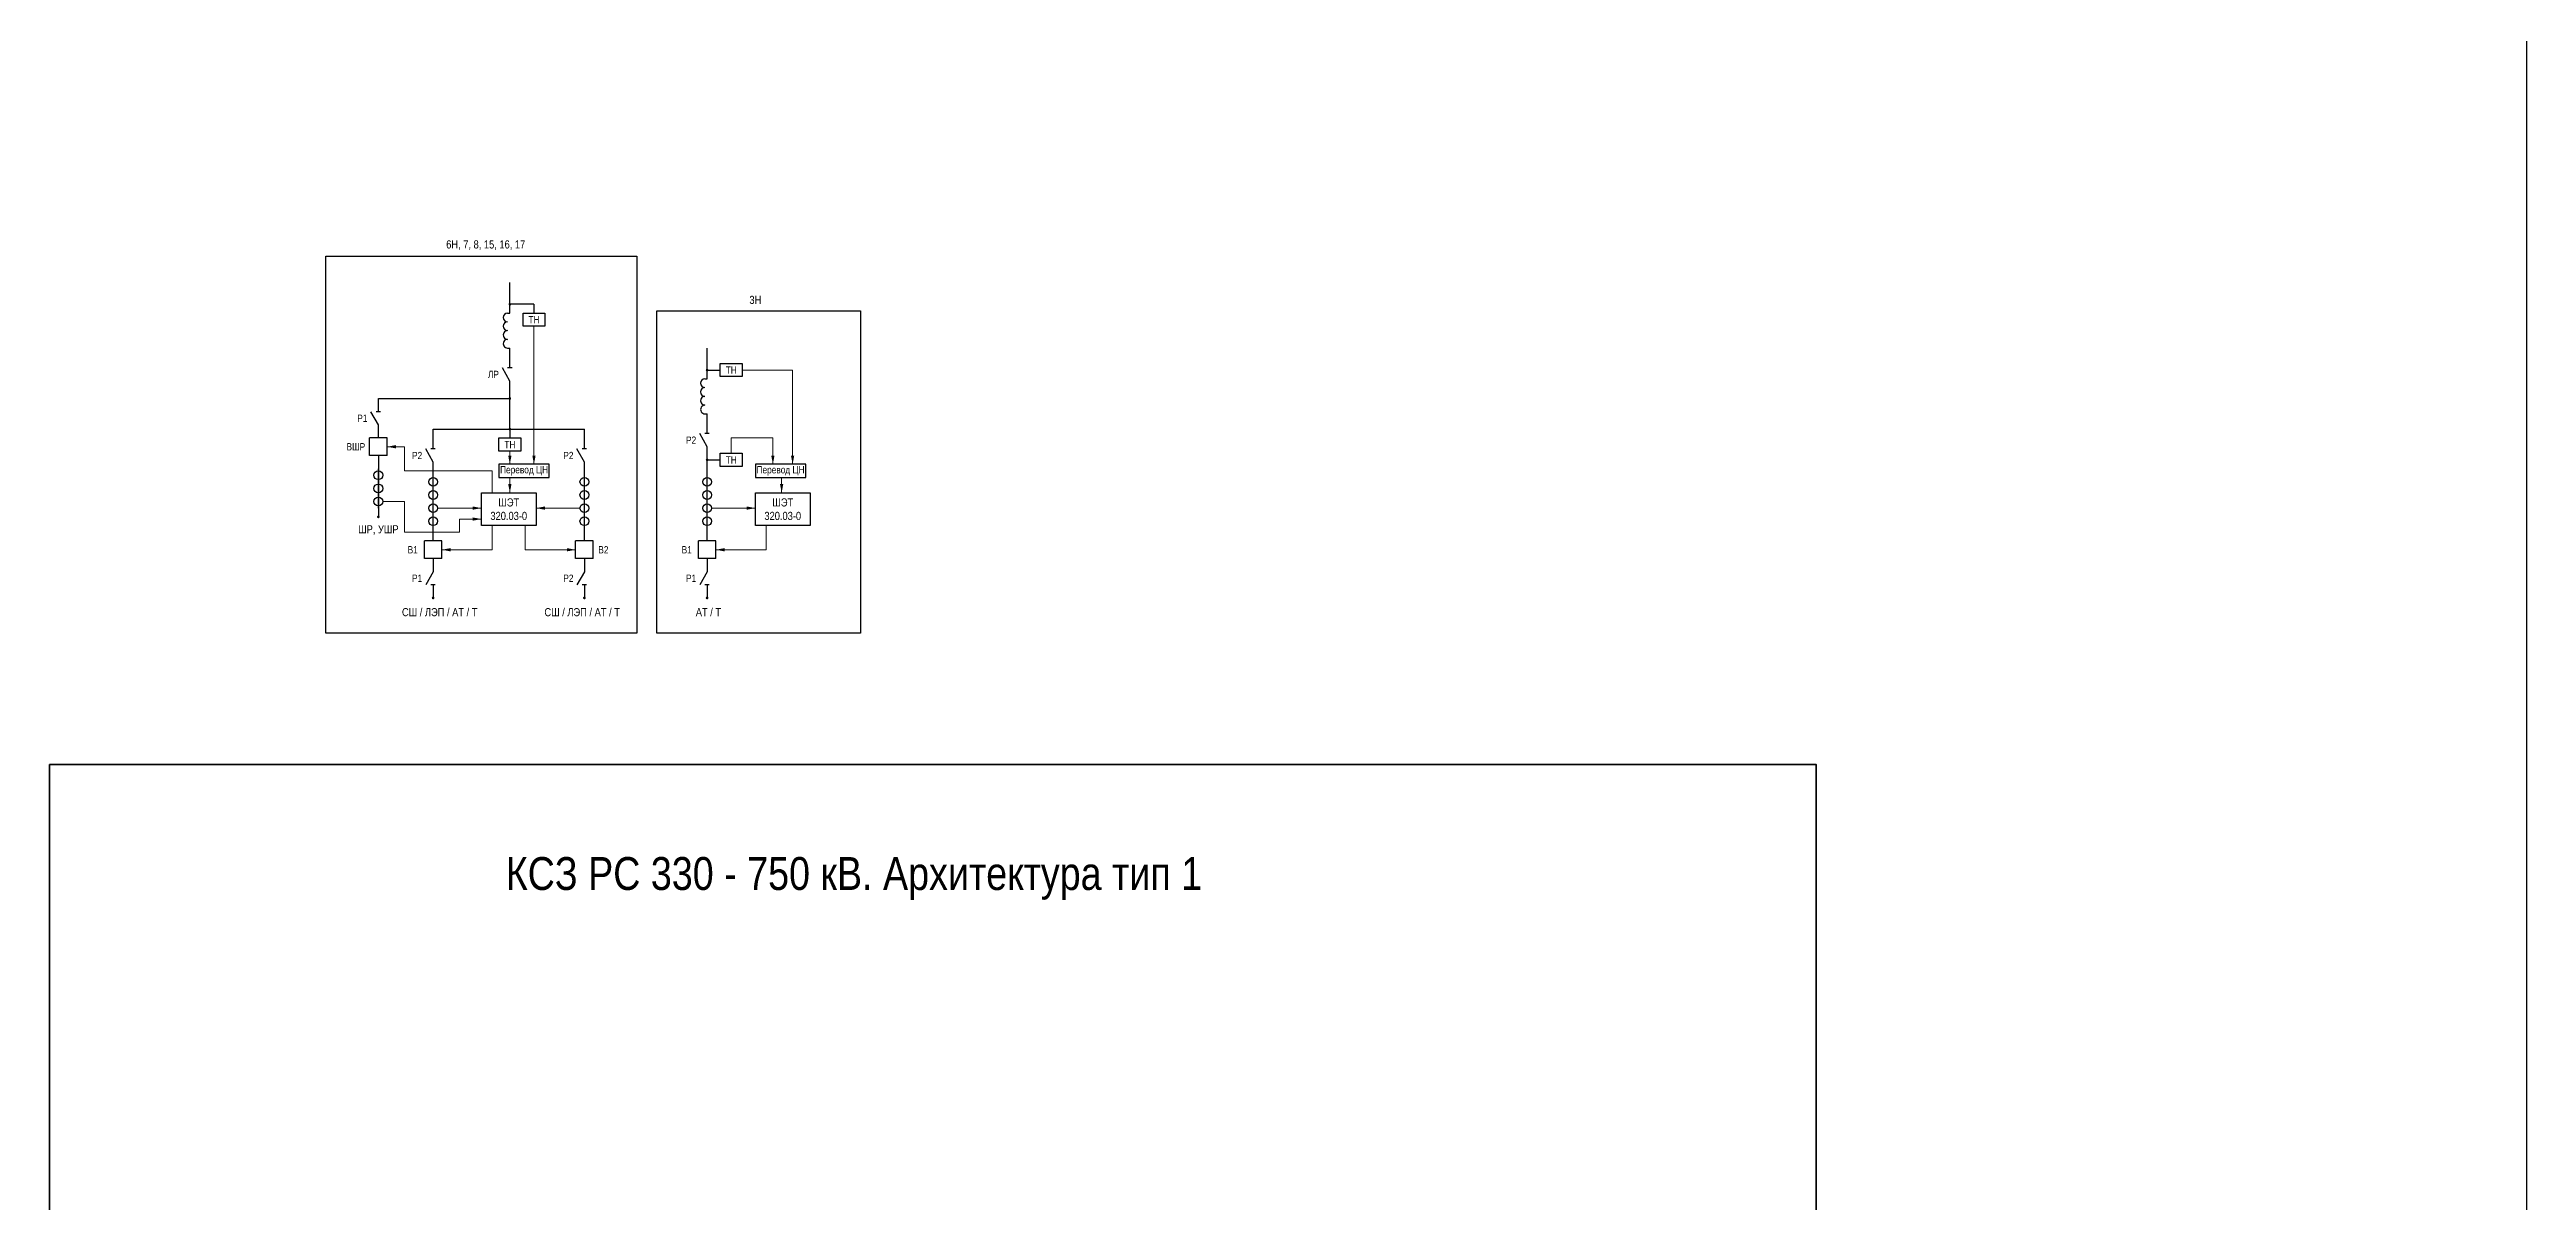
# Model space of a CAD drawing. Header units: millimetres. Extents: x -14593 to 14732, y -17400 to 5232.
# Drawn here: x 4995 to 6125, y -12123 to -11598 of the extents above; entities that cross this region are included whole.
import ezdxf
from ezdxf.enums import TextEntityAlignment as Align

# ---------------------------------------------------------------- set-up
doc = ezdxf.new("R2010")
doc.units = ezdxf.units.MM
doc.layers.add('Основная', color=7, linetype='Continuous', lineweight=30)
doc.layers.add('Тонкая', color=7, linetype='Continuous', lineweight=18)
doc.layers.add('Рамка', color=8, linetype='Continuous', lineweight=35, plot=False)
doc.styles.add('Narrow', font='ARIALN.TTF')
doc.styles.add('Вывод', font='tahoma.ttf', dxfattribs={"height": 2.5})
doc.styles.add('Компонент', font='ARIALN.TTF', dxfattribs={"height": 3.5})

# ---------------------------------------------------------------- blocks, each defined once
blk = doc.blocks.new('*U80')
at = {"color": 0, "linetype": 'ByBlock'}
for p, q in [((0, 0), (-8, 0)), ((-8, -8), (-8, 0)), ((0, -8), (0, 0)), ((0, -8), (-8, -8))]:
    blk.add_line(p, q, dxfattribs=at)
at = {"layer": 'Основная', "style": 'Компонент'}
blk.add_attdef('ОУ', text='', height=3.5, dxfattribs=at).set_placement((-15, -3), align=Align.MIDDLE_CENTER)
blk = doc.blocks.new('*U18')
at = {"color": 0, "linetype": 'ByBlock'}
blk.add_line((0, 0), (6, 3.4), dxfattribs=at)
blk = doc.blocks.new('*U10')
at = {"color": 0}
blk.add_line((0, -1), (0, 1), dxfattribs=at)
blk = doc.blocks.new('*U79')
at = {"color": 0, "linetype": 'ByBlock'}
for p, q in [((0, 3), (0, 9)), ((0, -9), (0, -3))]:
    blk.add_line(p, q, dxfattribs=at)
at = {"color": 0, "linetype": 'ByBlock', "ltscale": 0.25, "rotation": 89.99999999999999}
for name, p in [('*U18', (0, -3)), ('*U10', (0, 3))]:
    blk.add_blockref(name, p, dxfattribs=at)
at = {"layer": 'Основная'}
for tag, height, style, p in [('ОУ', 3.5, 'Компонент', (-12, 0)), ('В1', 2.5, 'Вывод', (2, 7)), ('В2', 2.5, 'Вывод', (2, -7))]:
    blk.add_attdef(tag, text='', height=height, dxfattribs=dict(at, style=style)).set_placement(p, align=Align.MIDDLE_CENTER)
blk = doc.blocks.new('*U81')
at = {"color": 0, "linetype": 'ByBlock'}
for p, q in [((0, 9), (0, 3)), ((0, -3), (0, -9))]:
    blk.add_line(p, q, dxfattribs=at)
at = {"color": 0, "linetype": 'ByBlock', "ltscale": 0.25, "xscale": -1, "rotation": 90}
for name, p in [('*U18', (0, 3)), ('*U10', (0, -3))]:
    blk.add_blockref(name, p, dxfattribs=at)
at = {"layer": 'Основная'}
for tag, height, style, p in [('ОУ', 3.5, 'Компонент', (-12, 0)), ('В2', 2.5, 'Вывод', (2, 7)), ('В1', 2.5, 'Вывод', (2, -7))]:
    blk.add_attdef(tag, text='', height=height, dxfattribs=dict(at, style=style)).set_placement(p, align=Align.MIDDLE_CENTER)
blk = doc.blocks.new('*U86')
at = {"linetype": 'ByBlock'}
blk.add_circle((0, 0), 2, dxfattribs=at)
at = {"layer": 'Основная', "color": 0, "linetype": 'ByBlock', "lineweight": -2}
blk.add_line((0, -3), (0, 3), dxfattribs=at)
at = {"layer": 'Основная', "linetype": 'ByBlock', "style": 'Компонент'}
blk.add_attdef('ОУ', text='', height=3.5, dxfattribs=at).set_placement((-6, 0), align=Align.MIDDLE_CENTER)
blk = doc.blocks.new('*U83')
at = {"ltscale": 0.25}
for p, q in [((0, 8), (1, 8)), ((0, -8), (1, -8))]:
    blk.add_line(p, q, dxfattribs=at)
for centre, major_axis, start_param, end_param in [((0, -2), (-2, 0), 4.712389, 7.853982), ((0, 6), (0, -2), 3.141593, 6.283185), ((0, 2), (0, -2), 3.141593, 6.283185), ((0, -6), (-2, 0), 4.712389, 7.853982)]:
    blk.add_ellipse(centre, major_axis=major_axis, ratio=1, start_param=start_param, end_param=end_param, dxfattribs=at)
at = {"layer": 'Основная'}
for tag, height, style, p in [('ОУ', 3.5, 'Компонент', (-6, 0)), ('В1', 2.5, 'Вывод', (5, 6)), ('В2', 2.5, 'Вывод', (5, -6))]:
    blk.add_attdef(tag, text='', height=height, dxfattribs=dict(at, style=style)).set_placement(p, align=Align.MIDDLE_CENTER)

msp = doc.modelspace()

# ---------------------------------------------------------------- linework, layer by layer
at = {"layer": 'Основная'}
for points in [[(6125, 1546), (6125, -16118)], [(5205, -11718), (5205, -11704)], [(5216, -11714), (5205, -11714)], [(5216, -11714), (5216, -11718)], [(5205, -11737), (5205, -11734)], [(5295, -11748), (5295, -11734)], [(5295, -11744), (5301, -11744)], [(5145, -11757), (5205, -11757)], [(5205, -11771), (5205, -11755)], [(5170, -11774), (5170, -11771)], [(5170, -11771), (5239, -11771)], [(5205, -11771), (5205, -11775)], [(5239, -11774), (5239, -11771)], [(5295, -11767), (5295, -11764)], [(5145, -11783), (5145, -11811)], [(5295, -11785), (5301, -11785)], [(5295, -11792), (5295, -11785)], [(5170, -11822), (5170, -11816)], [(5239, -11822), (5239, -11816)], [(5295, -11822), (5295, -11816)]]:
    msp.add_lwpolyline(points, dxfattribs=at)
at = {"layer": 'Основная', "color": 3}
for points in [[(5121, -11692), (5263, -11692), (5263, -11864), (5121, -11864)], [(5272, -11717), (5365, -11717), (5365, -11864), (5272, -11864)]]:
    msp.add_lwpolyline(points, close=True, dxfattribs=at)
at = {"layer": 'Основная', "ltscale": 0.25, "const_width": 0.6}
for points in [[(5204.7, -11714, 1), (5205.3, -11714, 1)], [(5204.7, -11714, 1), (5205.3, -11714, 1)], [(5294.7, -11744, 1), (5295.3, -11744, 1)], [(5294.7, -11744, 1), (5295.3, -11744, 1)], [(5204.7, -11757, 1), (5205.3, -11757, 1)], [(5204.7, -11757, 1), (5205.3, -11757, 1)], [(5204.7, -11771, 1), (5205.3, -11771, 1)], [(5204.7, -11771, 1), (5205.3, -11771, 1)], [(5294.7, -11785, 1), (5295.3, -11785, 1)], [(5294.7, -11785, 1), (5295.3, -11785, 1)], [(5144.7, -11811, 1), (5145.3, -11811, 1)], [(5169.7, -11848, 1), (5170.3, -11848, 1)], [(5238.7, -11848, 1), (5239.3, -11848, 1)], [(5294.7, -11848, 1), (5295.3, -11848, 1)]]:
    msp.add_lwpolyline(points, format="xyb", close=True, dxfattribs=at)
at = {"layer": 'Основная'}
for points in [[(5211, -11718), (5221, -11718), (5221, -11724), (5211, -11724)], [(5301, -11741), (5311, -11741), (5311, -11747), (5301, -11747)], [(5200, -11775), (5210, -11775), (5210, -11781), (5200, -11781)], [(5301, -11782), (5311, -11782), (5311, -11788), (5301, -11788)], [(5200, -11793), (5223, -11793), (5223, -11787), (5200, -11787)], [(5317, -11793), (5340, -11793), (5340, -11787), (5317, -11787)], [(5192, -11800), (5217, -11800), (5217, -11815), (5192, -11815)], [(5317, -11800), (5342, -11800), (5342, -11815), (5317, -11815)]]:
    msp.add_lwpolyline(points, close=True, dxfattribs=at)
at = {"layer": 'Рамка', "color": 1}
msp.add_lwpolyline([(4995, -11924), (5801, -11924), (5801, -12950), (4995, -12950)], close=True, dxfattribs=at)
at = {"layer": 'Тонкая'}
for points in [[(5216, -11724), (5216, -11787)], [(5311, -11744), (5334, -11744)], [(5334, -11744), (5334, -11787)], [(5157, -11779), (5149, -11779)], [(5157, -11790), (5157, -11779)], [(5205, -11781), (5205, -11787)], [(5325, -11775), (5306, -11775)], [(5306, -11775), (5306, -11782)], [(5325, -11787), (5325, -11775)], [(5157, -11790), (5197, -11790)], [(5197, -11790), (5197, -11800)], [(5205, -11793), (5205, -11800)], [(5329, -11793), (5329, -11800)], [(5157, -11804), (5147, -11804)], [(5157, -11818), (5157, -11804)], [(5172, -11807), (5192, -11807)], [(5237, -11807), (5217, -11807)], [(5297, -11807), (5317, -11807)], [(5182, -11818), (5157, -11818)], [(5197, -11815), (5197, -11826), (5174, -11826)], [(5192, -11812), (5182, -11812)], [(5182, -11812), (5182, -11812), (5182, -11818)], [(5212, -11815), (5212, -11826), (5235, -11826)], [(5322, -11815), (5322, -11826), (5299, -11826)]]:
    msp.add_lwpolyline(points, dxfattribs=at)
at = {"layer": 'Тонкая', "ltscale": 0.3}
for points in [[(5149, -11779, 0, 1.5, 0), (5153, -11779, 0, 0, 0)], [(5205, -11787, 0, 1.5, 0), (5205, -11783, 0, 0, 0)], [(5216, -11787, 0, 1.5, 0), (5216, -11783, 0, 0, 0)], [(5325, -11787, 0, 1.5, 0), (5325, -11783, 0, 0, 0)], [(5334, -11787, 0, 1.5, 0), (5334, -11783, 0, 0, 0)], [(5205, -11800, 0, 1.5, 0), (5205, -11796, 0, 0, 0)], [(5329, -11800, 0, 1.5, 0), (5329, -11796, 0, 0, 0)], [(5192, -11807, 0, 1.5, 0), (5188, -11807, 0, 0, 0)], [(5217, -11807, 0, 1.5, 0), (5221, -11807, 0, 0, 0)], [(5317, -11807, 0, 1.5, 0), (5313, -11807, 0, 0, 0)], [(5192, -11812, 0, 1.5, 0), (5188, -11812, 0, 0, 0)], [(5174, -11826, 0, 1.5, 0), (5178, -11826, 0, 0, 0)], [(5235, -11826, 0, 1.5, 0), (5231, -11826, 0, 0, 0)], [(5299, -11826, 0, 1.5, 0), (5303, -11826, 0, 0, 0)]]:
    msp.add_lwpolyline(points, format="xyseb", dxfattribs=at)

# ---------------------------------------------------------------- block references
at = {"layer": 'Основная', "ltscale": 0.35}
for p in [(5204, -11726), (5294, -11756)]:
    msp.add_blockref('*U83', p, dxfattribs=at)
at = {"layer": 'Основная', "ltscale": 0.25}
for name, p in [('*U79', (5205, -11746)), ('*U79', (5145, -11766)), ('*U79', (5170, -11783)), ('*U79', (5239, -11783)), ('*U79', (5295, -11776)), ('*U80', (5149, -11775)), ('*U86', (5145, -11792)), ('*U86', (5145, -11798)), ('*U86', (5170, -11795)), ('*U86', (5239, -11795)), ('*U86', (5295, -11795)), ('*U86', (5145, -11804)), ('*U86', (5170, -11801)), ('*U86', (5170, -11807)), ('*U86', (5239, -11801)), ('*U86', (5239, -11807)), ('*U86', (5295, -11801)), ('*U86', (5295, -11807)), ('*U86', (5170, -11813)), ('*U86', (5239, -11813)), ('*U86', (5295, -11813)), ('*U80', (5174, -11822)), ('*U81', (5170, -11839)), ('*U80', (5243, -11822)), ('*U81', (5239, -11839)), ('*U80', (5299, -11822)), ('*U81', (5295, -11839))]:
    msp.add_blockref(name, p, dxfattribs=at)

# ---------------------------------------------------------------- texts
at = {"layer": 'Основная', "style": 'Narrow'}
for s, p in [('ЛР', (5200, -11746)), ('Р1', (5140, -11766)), ('Р2', (5290, -11776)), ('ВШР', (5139, -11779)), ('Р2', (5165, -11783)), ('Р2', (5234, -11783)), ('В1', (5163, -11826)), ('В2', (5250, -11826)), ('В1', (5288, -11826)), ('Р1', (5165, -11839)), ('Р2', (5234, -11839)), ('Р1', (5290, -11839))]:
    msp.add_text(s, height=3.3, dxfattribs=at).set_placement(p, align=Align.MIDDLE_RIGHT)
at = {"layer": 'Основная', "color": 3, "char_height": 3.7, "attachment_point": 5, "style": 'Narrow'}
for s, insert, width in [('6Н, 7, 8, 15, 16, 17', (5194, -11687), 60), ('3Н', (5317, -11712), 45)]:
    msp.add_mtext(s, dxfattribs=dict(at, insert=insert, width=width))
at = {"layer": 'Основная', "attachment_point": 5, "style": 'Narrow'}
for s, insert, char_height, width in [('ТН', (5216, -11721), 3.3, 10), ('ТН', (5306, -11744), 3.3, 10), ('ТН', (5205, -11778), 3.3, 10), ('ТН', (5306, -11785), 3.3, 10), ('Перевод ЦН', (5211.5, -11790), 3.3, 23), ('Перевод ЦН', (5328.5, -11790), 3.3, 23), ('ШЭТ 320.03-0', (5204.5, -11807.5), 3.7, 25), ('ШЭТ 320.03-0', (5329.5, -11807.5), 3.7, 25), ('ШР, УШР', (5145, -11817), 3.7, 26.5), ('СШ / ЛЭП / АТ / Т', (5173, -11854.5), 3.7, 49), ('СШ / ЛЭП / АТ / Т', (5238, -11854.5), 3.7, 49), (' АТ / Т', (5295, -11854.5), 3.7, 33.5), ('КСЗ РС 330 - 750 кВ. Архитектура тип 1', (5362, -11976), 15, 682)]:
    msp.add_mtext(s, dxfattribs=dict(at, insert=insert, char_height=char_height, width=width))

doc.saveas('drawing.dxf')
